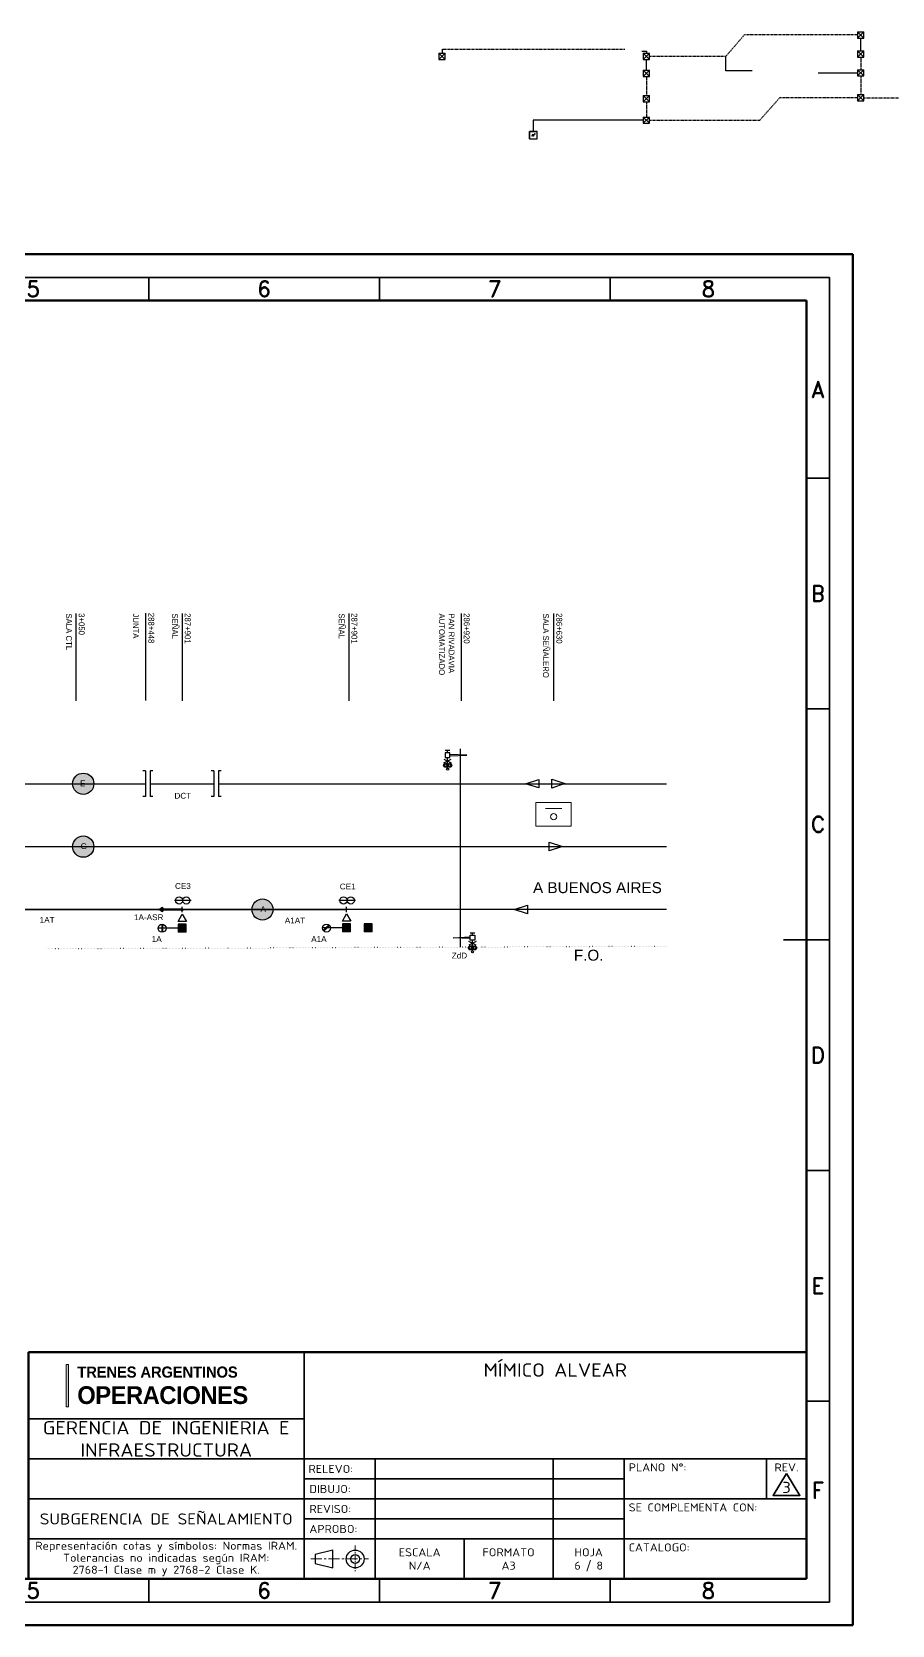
# Model space of a CAD drawing. Header units: millimetres. Extents: x -2239 to 4281, y -4228 to -777.
# Drawn here: x 182 to 2046, y -4228 to -777 of the extents above; entities that cross this region are included whole.
import ezdxf
from ezdxf.enums import TextEntityAlignment as Align

# ---------------------------------------------------------------- set-up
doc = ezdxf.new("R2010")
doc.units = ezdxf.units.MM
for name, pattern in [('CENTROX2', [4, 2.5, -0.5, 0.5, -0.5]), ('JIS_02_0.7', [1.35, 0.75, -0.6]), ('PUNTOS2', [3.175, 0, -3.175])]:
    doc.linetypes.add(name, pattern=pattern)
for name, color, linetype, lineweight in [('ASR ASC', 30, 'Continuous', 40), ('Canalizaciones', 32, 'JIS_02_0.7', 25), ('CV2', 80, 'Continuous', 30), ('CV5', 50, 'Continuous', 30), ('EJES', 2, 'CENTROX2', 18), ('Fibra Óptica', 182, 'PUNTOS2', 30), ('Rotulo-Lineas medias', 250, 'Continuous', 35), ('Rótulo-Lineas gruesas', 250, 'Continuous', 70), ('TEXTO', 250, 'Continuous', 18)]:
    doc.layers.add(name, color=color, linetype=linetype, lineweight=lineweight)
for name, color, linetype in [('ATS+CE', 7, 'Continuous'), ('Bases', 7, 'Continuous'), ('PDF2_Geometría', 7, 'Continuous'), ('PDF2_Texto', 7, 'Continuous'), ('Señales', 7, 'Continuous'), ('Viewport', 7, 'Continuous')]:
    doc.layers.add(name, color=color, linetype=linetype)
doc.layers.add('Trenes Argentinos azu', color=144, linetype='Continuous', lineweight=0, true_color=0x226dab)
doc.layers.add('Trenes Argentinos Celeste', color=153, linetype='Continuous', lineweight=0, true_color=0x34a3ce)
doc.styles.add('ISOCPEUR', font='isocpeur.ttf')
doc.styles.add('PDF Arial', font='arial.ttf')
doc.styles.add('ROMAND', font='romand')

# ---------------------------------------------------------------- blocks, each defined once
blk = doc.blocks.new('a3')
at = {"layer": 'Rotulo-Lineas medias'}
for p, q in [((130, 292), (130, 297)), ((235, 292), (235, 297)), ((415, 292), (20, 292)), ((20, 5), (20, 292)), ((67.5, 292), (67.5, 287)), ((117.5, 292), (117.5, 287)), ((167.5, 292), (167.5, 287)), ((217.5, 292), (217.5, 282)), ((267.5, 292), (267.5, 287)), ((317.5, 292), (317.5, 287)), ((367.5, 292), (367.5, 287)), ((415, 5), (415, 292)), ((10, 287), (15, 287)), ((12.5, 282), (15, 282)), ((10, 277), (15, 277)), ((12.5, 272), (15, 272)), ((10, 267), (15, 267)), ((12.5, 262), (15, 262)), ((10, 257), (15, 257)), ((12.5, 252), (15, 252)), ((10, 247), (15, 247)), ((25, 248.5), (20, 248.5)), ((410, 248.5), (415, 248.5)), ((12.5, 242), (15, 242)), ((15, 237), (10, 237)), ((25, 198.5), (20, 198.5)), ((410, 198.5), (415, 198.5)), ((5, 148.5), (0, 148.5)), ((30, 148.5), (20, 148.5)), ((405, 148.5), (415, 148.5)), ((25, 98.5), (20, 98.5)), ((410, 98.5), (415, 98.5)), ((25, 48.5), (20, 48.5)), ((410, 48.5), (415, 48.5)), ((217.5, 15), (217.5, 10)), ((217.5, 5), (217.5, 15)), ((67.5, 5), (67.5, 10)), ((117.5, 5), (117.5, 10)), ((167.5, 5), (167.5, 10)), ((267.5, 5), (267.5, 10)), ((317.5, 5), (317.5, 10)), ((367.5, 5), (367.5, 10)), ((415, 5), (20, 5)), ((130, 5), (130, 0)), ((235, 5), (235, 0))]:
    blk.add_line(p, q, dxfattribs=at)
blk.add_lwpolyline([(18.5, 10), (18.5, 148.5), (6.5, 148.5), (6.5, 10)], close=True, dxfattribs=at)
at = {"layer": 'Rótulo-Lineas gruesas'}
for p, q in [((420, 297), (0, 297)), ((0, 0), (0, 297)), ((420, 0), (420, 297)), ((410, 287), (25, 287)), ((25, 10), (25, 287)), ((410, 10), (410, 287)), ((410, 10), (25, 10)), ((420, 0), (0, 0))]:
    blk.add_line(p, q, dxfattribs=at)
at = {"layer": 'TEXTO', "char_height": 3.5, "attachment_point": 5, "style": 'ROMAND'}
for s, width, heights, insert in [('\\pxqc;1', 42.5, [5], (46.25, 289.5)), ('\\pxqc;2', 50, [5], (92.5, 289.5)), ('\\pxqc;3', 50, [5], (142.5, 289.5)), ('\\pxqc;4', 50, [5], (192.5, 289.5)), ('\\pxqc;5', 50, [5], (242.5, 289.5)), ('\\pxqc;6', 50, [5], (292.5, 289.5)), ('\\pxqc;7', 50, [5], (342.5, 289.5)), ('\\pxqc;8', 42.5, [5], (388.75, 289.5)), ('\\pxqc;A', 5, [38.5], (22.5, 267.75)), ('\\pxqc;A', 5, [38.5], (412.5, 267.75)), ('\\pxqc;B', 5, [50], (22.5, 223.5)), ('\\pxqc;B', 5, [50], (412.5, 223.5)), ('\\pxqc;C', 5, [50], (22.5, 173.5)), ('\\pxqc;C', 5, [50], (412.5, 173.5)), ('\\pxqc;D', 5, [50], (22.5, 123.5)), ('\\pxqc;D', 5, [50], (412.5, 123.5)), ('\\pxqc;E', 5, [50], (22.5, 73.5)), ('\\pxqc;E', 5, [50], (412.5, 73.5)), ('\\pxqc;F', 5, [38.5], (22.5, 29.25)), ('\\pxqc;F', 5, [38.5], (412.5, 29.25)), ('\\pxqc;1', 42.5, [5], (46.25, 7.5)), ('\\pxqc;2', 50, [5], (92.5, 7.5)), ('\\pxqc;3', 50, [5], (142.5, 7.5)), ('\\pxqc;4', 50, [5], (192.5, 7.5)), ('\\pxqc;5', 50, [5], (242.5, 7.5)), ('\\pxqc;6', 50, [5], (292.5, 7.5)), ('\\pxqc;7', 50, [5], (342.5, 7.5)), ('\\pxqc;8', 42.5, [5], (388.75, 7.5))]:
    blk.add_mtext_dynamic_manual_height_columns(s, width=width, gutter_width=8.5, heights=heights, dxfattribs=dict(at, insert=insert))
at = {"layer": 'TEXTO', "insert": (12.5, 12), "char_height": 2, "attachment_point": 4, "rotation": 90, "style": 'ISOCPEUR'}
blk.add_mtext_dynamic_manual_height_columns('\\pxsm1.25;{\\W1.1;\\T0.97;\\LIMPORTANTE\\l: EL PROVEEDOR DEBERA SUMINISTRAR UNA MUESTRA, LA CUAL DEBE SER APROBADA POR LA SUBGERENCIA DE DESARROLLO Y NORMAS TECNICAS ANTES DE LA ENTREGA DEL PRIMER LOTE}', width=135.1933, gutter_width=9, heights=[0], dxfattribs=at)
blk = doc.blocks.new('Logo institucional')
at = {"layer": 'Trenes Argentinos Celeste'}
h = blk.add_hatch(color=256, dxfattribs=at)
h.dxf.hatch_style = 1
h.paths.add_polyline_path([(-22.5, -4.75), (-22, -4.75), (-22, 4.75), (-22.5, 4.75)])
blk.add_lwpolyline([(-22.5, 4.75), (-22, 4.75), (-22, -4.75), (-22.5, -4.75)], close=True, dxfattribs=at)
at = {"layer": 'Trenes Argentinos azu', "insert": (-20, -0.14), "char_height": 2.5, "attachment_point": 1, "style": 'ROMAND'}
blk.add_mtext_dynamic_manual_height_columns('\\pxsm1.05,ql,t4;{\\fGotham Bold|b1|i0|c0|p2;\\H1.6x;\\T0.97;OPERACIONES}', width=42.5, gutter_width=9, heights=[4.11], dxfattribs=at)
at = {"layer": 'Trenes Argentinos Celeste', "insert": (-20, 4.29), "char_height": 2.5, "attachment_point": 1, "style": 'ROMAND'}
blk.add_mtext_dynamic_manual_height_columns('\\pxsm1.05,ql,t4;{\\fGotham Bold|b1|i0|c0|p2;\\T0.98;TRENES ARGENTINOS}', width=42.5, gutter_width=9, heights=[0], dxfattribs=at)
blk = doc.blocks.new('Rotulo SOFSE2')
blk.add_lwpolyline([(-110.5, 5.5), (-110.5, 3.5), (-106.5, 2.5), (-106.5, 6.5), (-110.5, 5.5)])
for radius in [2, 1]:
    blk.add_circle((-101.5, 4.5), radius)
at = {"layer": 'EJES', "ltscale": 0.5}
blk.add_line((-101.5, 7.5), (-101.5, 1.5), dxfattribs=at)
at = {"layer": 'EJES'}
blk.add_line((-111.5, 4.5), (-98.5, 4.5), dxfattribs=at)
at = {"layer": 'Rotulo-Lineas medias'}
for p, q in [((-113, 51), (-113, 0)), ((-175, 36), (-113, 36)), ((0, 27), (-175, 27)), ((-97, 27), (-97, 0)), ((-57, 27), (-57, 0)), ((-41, 27), (-41, 0)), ((-9, 27), (-9, 18)), ((-41, 22.5), (-113, 22.5)), ((0, 18), (-175, 18)), ((-113, 13.5), (-41, 13.5)), ((0, 9), (-175, 9)), ((-77, 9), (-77, 0))]:
    blk.add_line(p, q, dxfattribs=at)
blk.add_lwpolyline([(-4.5, 23.75), (-7.5, 18.8), (-1.5, 18.8)], close=True, dxfattribs=at)
at = {"layer": 'Rótulo-Lineas gruesas'}
for p, q in [((-175, 51), (-175, 0)), ((-175, 51), (0, 51)), ((0, 51), (0, 0)), ((0, 0), (-175, 0))]:
    blk.add_line(p, q, dxfattribs=at)
at = {"layer": 'TEXTO'}
blk.add_line((-48.56, 4.22), (-49.44, 1.78), dxfattribs=at)
blk.add_blockref('Logo institucional', (-144, 43.5), dxfattribs=at)
at = {"layer": 'TEXTO', "style": 'ISOCPEUR'}
for s, width, gutter_width, heights, insert, char_height, attachment_point in [('{\\W1.1;GERENCIA DE INGENIERIA E INFRAESTRUCTURA}', 60.964, 9, [10.57], (-144, 31.5), 3, 5), ('\\pxql;{\\W1.1;PLANO N°:}', 17.0372, 10, [0], (-40, 26), 1.8, 1), ('\\pxqc;{\\W1.1;REV.}', 6.0127, 10, [0], (-7.51, 26), 1.8, 1), ('{\\W1.1;DIBUJO:}', 12.5, 9, [0], (-111.8, 20.25), 1.8, 4), ('{\\W1.1;REVISO:}', 12.5, 9, [0], (-111.8, 15.75), 1.8, 4), ('{\\W1.1;SE COMPLEMENTA CON:}', 28.0595, 10, [0], (-40, 17), 1.8, 1), ('{\\W1.1;APROBO:}', 12.5, 9, [0], (-111.8, 11.25), 1.8, 4), ('\\pxsm0.9;{\\W1.1;Representación cotas y símbolos: Normas IRAM.\\PTolerancias no indicadas según IRAM:\\P2768-1 Clase m y 2768-2 Clase K.}', 63.25, 10, [0], (-144, 4.5), 1.8, 5), ('{\\W1.1;CATALOGO:}', 14.0753, 10, [0], (-40, 8), 1.8, 1), ('{\\W1.1;ESCALA}', 17.5, 12.5, [0], (-87, 6), 1.8, 5), ('{\\W1.1;FORMATO}', 17.5, 12.5, [0], (-67, 6), 1.8, 5), ('{\\W1.1;HOJA}', 14.9699, 12.5, [0], (-49, 6), 1.8, 5)]:
    blk.add_mtext_dynamic_manual_height_columns(s, width=width, gutter_width=gutter_width, heights=heights, dxfattribs=dict(at, insert=insert, char_height=char_height, attachment_point=attachment_point))
at = {"layer": 'TEXTO', "style": 'ISOCPEUR', "width": 1.1}
for tag, height, p in [('ELEMENTO/CONJUNTO', 3, (-56.5, 47)), ('PARTE/GRUPO', 3, (-56.5, 39)), ('TEMA/CLASIFICACION', 3, (-56.5, 31)), ('FECHA_PROY_REL', 1.8, (-49, 24.75)), ('AREA', 2.5, (-144, 22.5)), ('R', 2.5, (-4.5, 20.6)), ('FECHA_DIB', 1.8, (-49, 20.25)), ('FECHA_REV', 1.8, (-49, 15.75)), ('FECHA_APROBO', 1.8, (-49, 11.25)), ('ESCALA', 1.8, (-87, 3)), ('FORMATO', 1.8, (-67, 3)), ('HN°', 1.8, (-51.5, 3)), ('HT', 1.8, (-46.5, 3))]:
    blk.add_attdef(tag, text='', height=height, dxfattribs=at).set_placement(p, align=Align.MIDDLE_CENTER)
for tag, p in [('PROY./REL.', (-112, 24.75)), ('PROYECTO/RELEVO', (-96, 24.75)), ('DIBUJO', (-96, 20.25)), ('REVISO', (-96, 15.75)), ('APROBO', (-96, 11.25))]:
    blk.add_attdef(tag, text='', height=1.8, dxfattribs=at).set_placement(p, align=Align.MIDDLE_LEFT)

msp = doc.modelspace()

# ---------------------------------------------------------------- hatches: boundary and pattern name
at = {"layer": 'ASR ASC'}
h = msp.add_hatch(color=1, dxfattribs=at)
h.dxf.hatch_style = 1
edge = h.paths.add_edge_path()
edge.add_arc((507.8, -2678), 1.5, 0, 360)
h.paths.add_polyline_path([(465.3, -2681.4), (465.3, -2678.1), (459.5, -2678.1)])
h.paths.add_polyline_path([(459.5, -2678.1), (465.3, -2678.1), (465.3, -2674.7)])
at = {"layer": 'Bases'}
h = msp.add_hatch(color=256, dxfattribs=at)
h.dxf.hatch_style = 1
h.paths.add_polyline_path([(499.3, -2727.3), (516.8, -2727.3), (516.8, -2709.9), (499.3, -2709.9)])
h = msp.add_hatch(color=256, dxfattribs=at)
h.dxf.hatch_style = 1
h.paths.add_polyline_path([(855.5, -2726.8), (872.9, -2726.8), (872.9, -2709.4), (855.5, -2709.4)])
h = msp.add_hatch(color=256, dxfattribs=at)
h.dxf.hatch_style = 1
h.paths.add_polyline_path([(902, -2726.8), (919.4, -2726.8), (919.4, -2709.4), (902, -2709.4)])
at = {"layer": 'Señales', "true_color": 0xffffff}
h = msp.add_hatch(color=7, dxfattribs=at)
h.dxf.hatch_style = 1
h.paths.add_polyline_path([(316.7, -2405.6, 1), (270.7, -2405.6, 1)])
h = msp.add_hatch(color=7, dxfattribs=at)
h.dxf.hatch_style = 1
h.paths.add_polyline_path([(316.7, -2541.8, 1), (270.7, -2541.8, 1)])
h = msp.add_hatch(color=7, dxfattribs=at)
h.dxf.hatch_style = 1
h.paths.add_polyline_path([(705, -2678.1, 1), (659, -2678.1, 1)])

# ---------------------------------------------------------------- linework, layer by layer
at = {"lineweight": 13}
msp.add_lwpolyline([(1350.9, -2497.6), (1274.4, -2497.6), (1274.4, -2446.5), (1350.9, -2446.5)], close=True, dxfattribs=at)
msp.add_lwpolyline([(1330.5, -2459), (1294.8, -2459)], dxfattribs=at)
msp.add_circle((1312.8, -2477.1), 6.71, dxfattribs=at)
at = {"layer": 'ASR ASC', "color": 1}
msp.add_line((465.3, -2674.7), (465.3, -2681.4), dxfattribs=at)
msp.add_lwpolyline([(459.6, -2678.1), (509.3, -2678.1), (459.6, -2678.1), (465.4, -2674.7), (459.6, -2678.1), (465.4, -2681.4)], close=True, dxfattribs=at)
msp.add_circle((507.8, -2678.1), 1.5, dxfattribs=at)
at = {"layer": 'ATS+CE'}
for p, q in [((527.7, -2658.4), (491.2, -2658.4)), ((883.8, -2658.4), (847.3, -2658.4))]:
    msp.add_line(p, q, dxfattribs=at)
at = {"layer": 'ATS+CE', "lineweight": -3}
for points in [[(499, -2704), (508.1, -2688.1), (517.3, -2704)], [(855.1, -2703.5), (864.2, -2687.6), (873.5, -2703.5)]]:
    msp.add_lwpolyline(points, close=True, dxfattribs=at)
for points in [[(507.8, -2683.9), (507.8, -2672)], [(864.2, -2683.9), (864.2, -2672)]]:
    msp.add_lwpolyline(points, dxfattribs=at)
at = {"layer": 'ATS+CE'}
for centre in [(501.4, -2658.4), (517, -2658.4), (857.5, -2658.4), (873.2, -2658.4)]:
    msp.add_circle(centre, 7.83, dxfattribs=at)
at = {"layer": 'Bases'}
for p, q in [((516.8, -2709.9), (499.3, -2709.9)), ((516.8, -2727.3), (516.8, -2709.9)), ((872.9, -2709.4), (855.5, -2709.4)), ((872.9, -2726.8), (872.9, -2709.4)), ((919.4, -2709.4), (902, -2709.4)), ((919.4, -2726.8), (919.4, -2709.4))]:
    msp.add_line(p, q, dxfattribs=at)
at = {"layer": 'Bases', "lineweight": -3}
for points in [[(499.3, -2709.9), (499.3, -2727.3)], [(855.5, -2709.4), (855.5, -2726.8)], [(872.9, -2726.8), (855.5, -2726.8)], [(902, -2709.4), (902, -2726.8)], [(919.4, -2726.8), (902, -2726.8)], [(516.8, -2727.3), (499.3, -2727.3)]]:
    msp.add_lwpolyline(points, dxfattribs=at)
at = {"layer": 'Canalizaciones', "ltscale": 1.75}
for p, q in [((1725.8, -783.4), (1686.1, -829.3)), ((1971.1, -783.4), (1725.8, -783.4)), ((1070.9, -814.2), (1467.1, -814.2)), ((1520.4, -829.4), (1686.1, -829.3)), ((1802.4, -919.5), (1759.4, -968)), ((1971.1, -919.5), (1802.4, -919.5)), ((1984.7, -919.5), (2215.5, -919.5)), ((1520.4, -968), (1759.4, -968))]:
    msp.add_line(p, q, dxfattribs=at)
at = {"layer": 'Canalizaciones', "linetype": 'Continuous'}
for p, q in [((1971.1, -776.7), (1971.1, -790.2)), ((1971.1, -776.7), (1984.7, -790.2)), ((1984.7, -776.7), (1971.1, -790.2)), ((1971.1, -790.2), (1984.7, -790.2)), ((1064.2, -822.6), (1064.2, -836.2)), ((1064.2, -822.6), (1077.7, -836.2)), ((1077.7, -822.6), (1064.2, -836.2)), ((1506.8, -822.6), (1506.8, -836.2)), ((1506.8, -822.6), (1520.4, -836.2)), ((1520.4, -822.6), (1506.8, -836.2)), ((1971.1, -817.7), (1971.1, -831.3)), ((1971.1, -817.7), (1984.7, -831.3)), ((1984.7, -817.7), (1971.1, -831.3)), ((1064.2, -836.2), (1077.7, -836.2)), ((1506.8, -836.2), (1520.4, -836.2)), ((1506.8, -859.5), (1506.8, -873.1)), ((1506.8, -859.5), (1520.4, -873.1)), ((1520.4, -859.5), (1506.8, -873.1)), ((1971.1, -831.3), (1984.7, -831.3)), ((1971.1, -858.6), (1971.1, -872.1)), ((1971.1, -858.6), (1984.7, -872.1)), ((1984.7, -858.6), (1971.1, -872.1)), ((1506.8, -873.1), (1520.4, -873.1)), ((1971.1, -872.1), (1984.7, -872.1)), ((1506.8, -914.8), (1506.8, -928.4)), ((1506.8, -914.8), (1520.4, -928.4)), ((1520.4, -914.8), (1506.8, -928.4)), ((1506.8, -928.4), (1520.4, -928.4)), ((1971.1, -912.7), (1971.1, -926.3)), ((1971.1, -912.7), (1984.7, -926.3)), ((1984.7, -912.7), (1971.1, -926.3)), ((1971.1, -926.3), (1984.7, -926.3)), ((1506.8, -961.3), (1506.8, -974.8)), ((1506.8, -961.3), (1520.4, -974.8)), ((1520.4, -961.3), (1506.8, -974.8)), ((1268, -998.5), (1265, -1003.7)), ((1268, -998.5), (1269, -1002.4)), ((1269, -1002.4), (1272, -997.2)), ((1272, -997.2), (1271, -998.3)), ((1272, -997.2), (1271.7, -998.7)), ((1276.8, -1008.7), (1276.8, -992.2)), ((1506.8, -974.8), (1520.4, -974.8)), ((1260.3, -1008.7), (1276.8, -1008.7))]:
    msp.add_line(p, q, dxfattribs=at)
at = {"layer": 'Canalizaciones'}
for p, q in [((1977.9, -817.7), (1977.9, -790.2)), ((1070.9, -814.2), (1070.9, -822.6)), ((1503.5, -818.3), (1513.6, -818.3)), ((1513.6, -818.3), (1513.6, -822.6)), ((1513.6, -859.5), (1513.6, -836.2)), ((1685.6, -861.4), (1685.6, -829.3)), ((1742.8, -861.4), (1685.6, -861.4)), ((1885.9, -865.7), (1971.1, -865.7)), ((1506.8, -968), (1268.5, -968)), ((1268.5, -968), (1268.5, -992.2))]:
    msp.add_line(p, q, dxfattribs=at)
at = {"layer": 'Canalizaciones', "ltscale": 1.5}
for p, q in [((1977.9, -831.3), (1977.9, -858.6)), ((1513.6, -873.1), (1513.6, -914.8)), ((1977.9, -872.1), (1977.9, -912.7)), ((1977.9, -872.1), (1977.9, -873)), ((1513.6, -928.4), (1513.6, -961.3))]:
    msp.add_line(p, q, dxfattribs=at)
at = {"layer": 'Canalizaciones', "linetype": 'Continuous'}
for points in [[(1971.1, -776.7), (1984.7, -776.7)], [(1984.7, -790.2), (1984.7, -776.7)], [(1064.2, -822.6), (1077.7, -822.6)], [(1077.7, -836.2), (1077.7, -822.6)], [(1506.8, -822.6), (1520.4, -822.6)], [(1520.4, -836.2), (1520.4, -822.6)], [(1971.1, -817.7), (1984.7, -817.7)], [(1984.7, -831.3), (1984.7, -817.7)], [(1506.8, -859.5), (1520.4, -859.5)], [(1520.4, -873.1), (1520.4, -859.5)], [(1971.1, -858.6), (1984.7, -858.6)], [(1984.7, -872.1), (1984.7, -858.6)], [(1506.8, -914.8), (1520.4, -914.8)], [(1520.4, -928.4), (1520.4, -914.8)], [(1971.1, -912.7), (1984.7, -912.7)], [(1984.7, -926.3), (1984.7, -912.7)], [(1506.8, -961.3), (1520.4, -961.3)], [(1520.4, -974.8), (1520.4, -961.3)]]:
    msp.add_lwpolyline(points, dxfattribs=at)
for points in [[(1260.3, -992.2), (1276.8, -992.2), (1276.8, -992.2), (1260.3, -992.2)], [(1260.3, -1008.7), (1260.3, -992.2), (1260.3, -992.2), (1260.3, -1008.7)]]:
    msp.add_lwpolyline(points, close=True, dxfattribs=at)
at = {"layer": 'CV2'}
msp.add_line((-365.2, -2678.1), (507.8, -2678), dxfattribs=at)
at = {"layer": 'CV5'}
msp.add_line((507.8, -2678.1), (864.2, -2678.1), dxfattribs=at)
at = {"layer": 'Fibra Óptica'}
msp.add_line((1557.1, -2757.9), (211.8, -2763.5), dxfattribs=at)
at = {"layer": 'PDF2_Geometría', "lineweight": -3}
for points in [[(278, -2036.6), (278, -2226.3)], [(428.9, -2035.8), (428.9, -2225.6)], [(507.8, -2036.6), (507.8, -2226.3)], [(868.8, -2036.6), (868.8, -2226.3)], [(1112.1, -2036.6), (1112.1, -2226.3)], [(1312.7, -2036.6), (1312.7, -2226.3)], [(1088.1, -2333.3), (1077.8, -2333.3)], [(1083, -2338.5), (1083, -2333.3)], [(1088.1, -2345.2), (1125, -2343.8), (1088.1, -2342.2)], [(1110.7, -2759.5), (1110.7, -2330)], [(428.9, -2378), (423, -2378)], [(428.9, -2378), (428.9, -2433.1)], [(438.8, -2378), (438.8, -2433.1)], [(444.8, -2378), (438.8, -2378)], [(576.8, -2378), (570.8, -2378)], [(576.8, -2378), (576.8, -2433.1)], [(586.7, -2378), (586.7, -2433.1)], [(592.6, -2378), (586.7, -2378)], [(1075, -2360.3), (1090.8, -2352.3)], [(1075, -2352.3), (1090.8, -2360.3)], [(1083, -2372.1), (1083, -2349.1)], [(74.7, -2405.6), (428.9, -2405.6)], [(438.8, -2405.6), (463.2, -2405.6)], [(438.8, -2405.6), (576.8, -2405.6)], [(586.7, -2405.6), (754.7, -2405.6), (1557.1, -2405.6)], [(428.9, -2433.1), (423, -2433.1)], [(444.8, -2433.1), (438.8, -2433.1)], [(576.8, -2433.1), (570.8, -2433.1)], [(592.6, -2433.1), (586.7, -2433.1)], [(166.3, -2541.8), (1557.1, -2541.8)], [(270.7, -2541.8), (350.6, -2541.8)], [(340.3, -2541.8), (346.8, -2541.8)], [(659.1, -2678.1), (-1142.5, -2678.1)], [(185.9, -2678.1), (192.5, -2678.1)], [(1557.1, -2678.1), (659.1, -2678.1)], [(1131.7, -2740.6), (1094.8, -2739.2), (1131.7, -2737.5)], [(1144.8, -2755.5), (1128.9, -2747.7)], [(1144.8, -2747.7), (1128.9, -2755.5)], [(1131.7, -2728.6), (1142, -2728.6)], [(1136.8, -2733.9), (1136.8, -2728.6)], [(1136.8, -2767.5), (1136.8, -2744.3)]]:
    msp.add_lwpolyline(points, dxfattribs=at)
for points in [[(1077.8, -2349.1), (1088.1, -2349.1), (1088.1, -2338.5), (1077.8, -2338.5)], [(1280.4, -2414.8), (1252, -2405.6), (1280.4, -2396.3)], [(1308.9, -2395.9), (1337.2, -2405.2), (1308.9, -2415.2)], [(1303.3, -2532.2), (1331.8, -2541.4), (1303.3, -2551.3)], [(1256, -2687.3), (1227.5, -2678.1), (1256, -2668.6)], [(1142, -2744.3), (1131.7, -2744.3), (1131.7, -2733.9), (1142, -2733.9)]]:
    msp.add_lwpolyline(points, close=True, dxfattribs=at)
for centre, radius in [((1078.6, -2365.5), 4.45), ((1078.6, -2365.5), 2.63), ((1083.1, -2374.2), 2.27), ((1087.5, -2365.5), 4.45), ((1087.5, -2365.5), 2.63), ((1132.5, -2761.1), 4.45), ((1132.5, -2761.1), 2.63), ((1141.4, -2761.1), 4.45), ((1141.4, -2761.1), 2.63), ((1136.8, -2769.8), 2.27)]:
    msp.add_circle(centre, radius, dxfattribs=at)
at = {"layer": 'Señales', "lineweight": -3}
for points in [[(508.1, -2718.6), (473.4, -2718.6), (455.9, -2718.6)], [(463.7, -2709.9), (463.7, -2727.1)], [(465.5, -2709.9), (465.5, -2727.1)], [(508.1, -2709.9), (508.1, -2727.3)], [(508.1, -2709.9), (508.1, -2727.3)], [(864.2, -2718.1), (829.5, -2718.1), (812.1, -2718.1)], [(813.8, -2723.8), (825.9, -2711.6)], [(815.1, -2725.1), (827.2, -2712.8)], [(864.2, -2709.4), (864.2, -2726.8)]]:
    msp.add_lwpolyline(points, dxfattribs=at)
for centre, radius in [((293.7, -2405.6), 23), ((293.7, -2541.8), 23), ((682, -2678.1), 23), ((464.5, -2718.7), 8.63), ((820.7, -2718.3), 8.63)]:
    msp.add_circle(centre, radius, dxfattribs=at)

# ---------------------------------------------------------------- block references
at = {"layer": 'Viewport', "xscale": 9.999999999999995, "yscale": 9.999999999999995, "zscale": 9.999999999999995}
msp.add_blockref('a3', (-2239.5, -4228.5), dxfattribs=at)
at = {"layer": 'Viewport'}
ref = msp.add_blockref('Rotulo SOFSE2', (1860.5, -4128.5), dxfattribs=dict(at, xscale=9.632292826152954, yscale=9.632292826152954, zscale=9.632292826152954))
ref.add_attrib('AREA', 'SUBGERENCIA DE SEÑALAMIENTO', dxfattribs={"layer": 'TEXTO', "height": 24.081, "style": 'ISOCPEUR', "width": 1.1}).set_placement((473.5, -3998.5), align=Align.MIDDLE_CENTER)
ref.add_attrib('ELEMENTO/CONJUNTO', 'MÍMICO ALVEAR', dxfattribs={"layer": 'TEXTO', "height": 28.897, "style": 'ISOCPEUR', "width": 1.1}).set_placement((1316.3, -3675.8), align=Align.MIDDLE_CENTER)
ref.add_attrib('PROY./REL.', 'RELEVO:', dxfattribs={"layer": 'TEXTO', "height": 17.34, "style": 'ISOCPEUR', "width": 1.1}).set_placement((781.7, -3890.1), align=Align.MIDDLE_LEFT)
ref.add_attrib('R', '3', dxfattribs={"layer": 'TEXTO', "height": 24.1, "style": 'ISOCPEUR', "width": 1.1}).set_placement((1817.2, -3930.1), align=Align.MIDDLE_CENTER)
ref.add_attrib('ESCALA', 'N/A', dxfattribs={"layer": 'TEXTO', "height": 17.34, "style": 'ISOCPEUR', "width": 1.1}).set_placement((1022.5, -4099.6), align=Align.MIDDLE_CENTER)
ref.add_attrib('FORMATO', 'A3', dxfattribs={"layer": 'TEXTO', "height": 17.34, "style": 'ISOCPEUR', "width": 1.1}).set_placement((1215.2, -4099.6), align=Align.MIDDLE_CENTER)
ref.add_attrib('HN°', '6', dxfattribs={"layer": 'TEXTO', "height": 17.3, "style": 'ISOCPEUR', "width": 1.1}).set_placement((1364.5, -4099.6), align=Align.MIDDLE_CENTER)
ref.add_attrib('HT', '8', dxfattribs={"layer": 'TEXTO', "height": 17.3, "style": 'ISOCPEUR', "width": 1.1}).set_placement((1412.6, -4099.6), align=Align.MIDDLE_CENTER)

# ---------------------------------------------------------------- texts
at = {"attachment_point": 4, "rotation": 270}
for s, width, insert, char_height in [('288+448', 38.07, (441.1, -2035.3), 12.61), ('SALA CTL', 216.762, (262.7, -2036.6), 12.61), ('3+050', 38.07, (290.2, -2036), 12.61), ('JUNTA', 216.762, (407.6, -2036.5), 12.61), ('SEÑAL', 139.537, (492.4, -2036.6), 12.61), ('287+901', 38.07, (520, -2036), 12.61), ('SEÑAL', 139.537, (853.4, -2036.6), 12.61), ('287+901', 38.07, (881, -2036), 12.61), ('PAN RIVADAVIA\\PAUTOMATIZADO', 182.452, (1081, -2036.6), 12.611), ('286+920', 38.07, (1124.3, -2036), 12.61), ('SALA SEÑALERO', 182.452, (1295.9, -2036.6), 12.611), ('286+630', 38.07, (1324.9, -2036), 12.61)]:
    msp.add_mtext_dynamic_manual_height_columns(s, width=width, gutter_width=26.3, heights=[0], dxfattribs=dict(at, insert=insert, char_height=char_height))
at = {"layer": 'ASR ASC', "color": 1, "insert": (403.7, -2701.3), "char_height": 12.61, "attachment_point": 7, "style": 'PDF Arial'}
msp.add_mtext('1A-ASR', dxfattribs=at)
at = {"layer": 'ATS+CE', "char_height": 12.61, "attachment_point": 7, "style": 'PDF Arial'}
for s, insert in [('CE3', (492.5, -2633.6)), ('CE1', (849.4, -2634.7))]:
    msp.add_mtext(s, dxfattribs=dict(at, insert=insert))
at = {"layer": 'CV2', "insert": (199.4, -2706.8), "char_height": 12.61, "attachment_point": 7, "style": 'PDF Arial'}
msp.add_mtext('1AT', dxfattribs=at)
at = {"layer": 'CV5', "insert": (730.4, -2708.1), "char_height": 12.61, "attachment_point": 7, "style": 'PDF Arial'}
msp.add_mtext('A1AT', dxfattribs=at)
at = {"layer": 'Fibra Óptica', "insert": (1356.5, -2789.2), "char_height": 23.64, "attachment_point": 7, "style": 'PDF Arial'}
msp.add_mtext('F.O.', dxfattribs=at)
at = {"layer": 'PDF2_Texto', "attachment_point": 7, "style": 'PDF Arial'}
for s, insert, char_height in [('DCT', (491.3, -2438.1), 12.61), ('A BUENOS AIRES', (1268.1, -2642.9), 23.644), ('1AT', (199.4, -2706.8), 12.61), ('A1AT', (730.4, -2708.1), 12.61)]:
    msp.add_mtext(s, dxfattribs=dict(at, insert=insert, char_height=char_height))
at = {"layer": 'PDF2_Texto', "insert": (1092.1, -2784.4), "char_height": 12.61, "width": 1.153, "attachment_point": 7, "style": 'PDF Arial'}
msp.add_mtext('ZdD', dxfattribs=at)
at = {"layer": 'Señales', "color": 250, "char_height": 12.6, "attachment_point": 7, "style": 'PDF Arial'}
for s, insert in [('E', (286.9, -2411.1)), ('G', (288.1, -2547.3)), ('A', (677.6, -2683.6))]:
    msp.add_mtext(s, dxfattribs=dict(at, insert=insert))
at = {"layer": 'Señales', "char_height": 12.61, "attachment_point": 7, "style": 'PDF Arial'}
for s, insert in [('1A', (442.1, -2748.3)), ('A1A', (787.6, -2748.3))]:
    msp.add_mtext(s, dxfattribs=dict(at, insert=insert))

doc.saveas('drawing.dxf')
